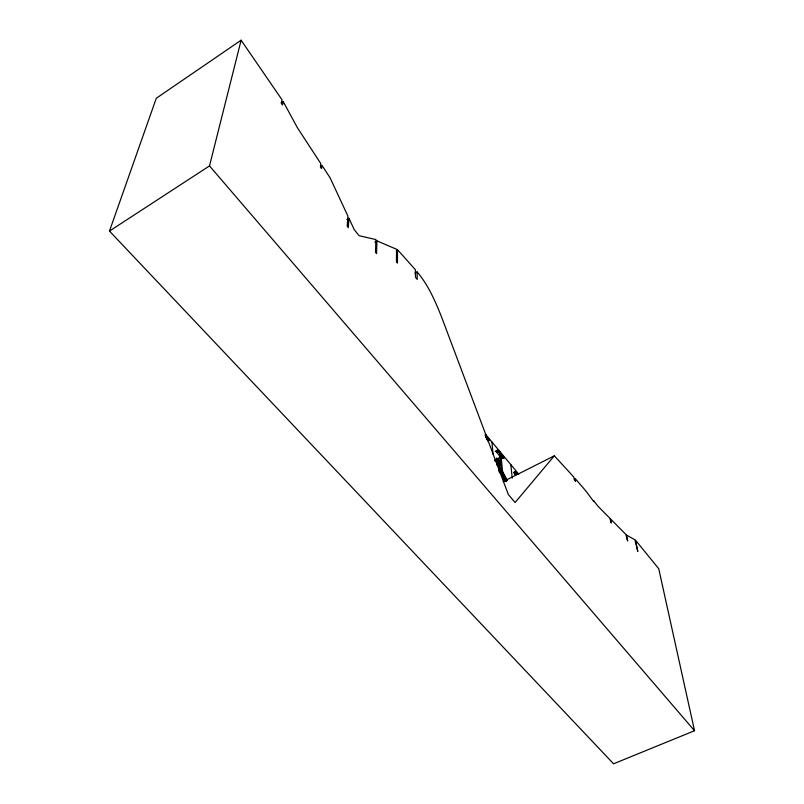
<?xml version="1.0" encoding="UTF-8"?>
<svg xmlns="http://www.w3.org/2000/svg" width="804" height="804" viewBox="0 0 804 804"><rect width="100%" height="100%" fill="white"/><g stroke="black" fill="none" stroke-linecap="round" stroke-linejoin="round"><path stroke-width="1.21" d="M414.934 273.129L417.085 271.883L417.226 279.42L415.497 277.249L415.366 269.722L397.518 249.682L397.457 263.079L396.452 261.823L396.523 249.26L376.935 240.858L376.563 253.622L375.508 252.315L375.9 239.562L359.137 235.713L354.252 229.663L348.926 218.246L346.805 219.532M348.926 218.246L348.323 227.643L347.217 226.276L347.891 216.015L330.052 177.764L321.891 165.262L321.55 168.579L320.434 167.182L320.806 163.594L297.359 127.665L283.179 101.475L281.088 102.852M499.957 473.053L498.741 460.963L498.128 461.486L499.073 472.008M499.686 465.496L499.656 462.782M498.118 461.586L499.465 463.174M283.179 101.475L282.586 104.982L281.43 103.525L282.053 99.837L241.12 40.2L156.288 98.269L109.475 231.08L613.563 763.8L694.525 730.725L658.737 568.74L635.482 540.147L637.793 551.393L634.919 539.826L626.487 535.042L627.663 540.981L625.834 534.389L610.487 518.881L611.271 523.042L609.814 518.208L598.106 506.379L593.623 500.741L593.764 501.585L585.784 490.882L575.131 478.491L575.604 481.405L574.247 479.717L573.815 477.053L554.328 455.828L503.274 481.556M109.475 231.08L209.502 165.915L241.12 40.2M498.792 459.677L498.711 458.159L499.927 456.511L501.274 458.099L502.872 475.033L505.404 480.772M485.998 436.642L485.988 436.08M554.328 455.828L515.103 502.51L508.339 494.53L441.215 316.072C434.904 300.455 428.14 284.817 417.085 271.883M485.938 437.085L486.048 435.808M486.852 438.391L487.214 437.557L485.948 437.778M374.805 242.135L376.935 240.858M486.782 438.783L487.616 437.597L486.088 437.386M485.124 435.255L485.787 434.602L485.254 434.803M486.45 439.386L488.269 438.441L487.154 439.838L488.943 439.255L487.827 440.652L489.807 440.301L487.596 440.833M499.555 461.697L496.45 458.28L497.073 465.184M496.45 458.28L497.847 458.612L498.209 460.099M494.772 460.722L496.802 462.139M494.721 459.938L496.731 461.385M209.502 165.915L694.525 730.725M499.927 456.511L501.515 473.435L502.872 475.033M497.847 458.612L499.334 461.596L497.967 459.908M485.526 434.301L518.701 474.089M502.158 470.702L507.404 480.621M502.198 471.486L506.832 480.33M502.239 472.27L506.269 480.038M502.279 473.053L506.269 480.852M502.309 473.847L506.269 481.666M502.339 474.641L505.696 481.375M502.922 476.571L505.133 481.073M501.515 473.435L505.043 481.465M510.841 464.662L512.228 478.119M499.897 467.817L500.219 471.305M491.958 442.009L493.023 454.29M518.63 473.998L517.756 474.37L518.63 473.998M516.037 472.129L514.751 472.38L516.037 472.129M500.329 452.27L499.847 452.913L500.329 452.27M515.022 474.119L515.937 474.27L515.022 474.119M499.545 455.989C502.229 458.511 503.073 452.28 499.545 455.989M502.41 457.878L504.44 457.838L502.54 458.571L501.123 456.943L502.932 456.019L501.817 457.386L503.786 457.044L502.41 457.878M496.52 452.29L497.395 453.144L498.621 451.335L499.676 452.099L498.651 450.873L497.656 452.803L496.902 451.828L496.52 452.29M498.319 454.451L499.204 455.305L500.43 453.506L501.475 454.27L500.46 453.044L499.465 454.963L498.711 453.999L498.319 454.451M499.867 456.019C501.997 457.446 502.55 453.325 499.867 456.019M514.49 472.28C516.309 474.651 516.821 469.677 513.917 472.189C514.027 474.38 514.138 472.852 514.49 472.28M514.711 474.038C517.394 476.34 518.037 470.893 514.711 474.038M517.213 473.616L516.017 473.626L517.213 473.616M496.41 451.486C492.53 452.451 500.319 448.039 496.41 451.486"/></g></svg>
